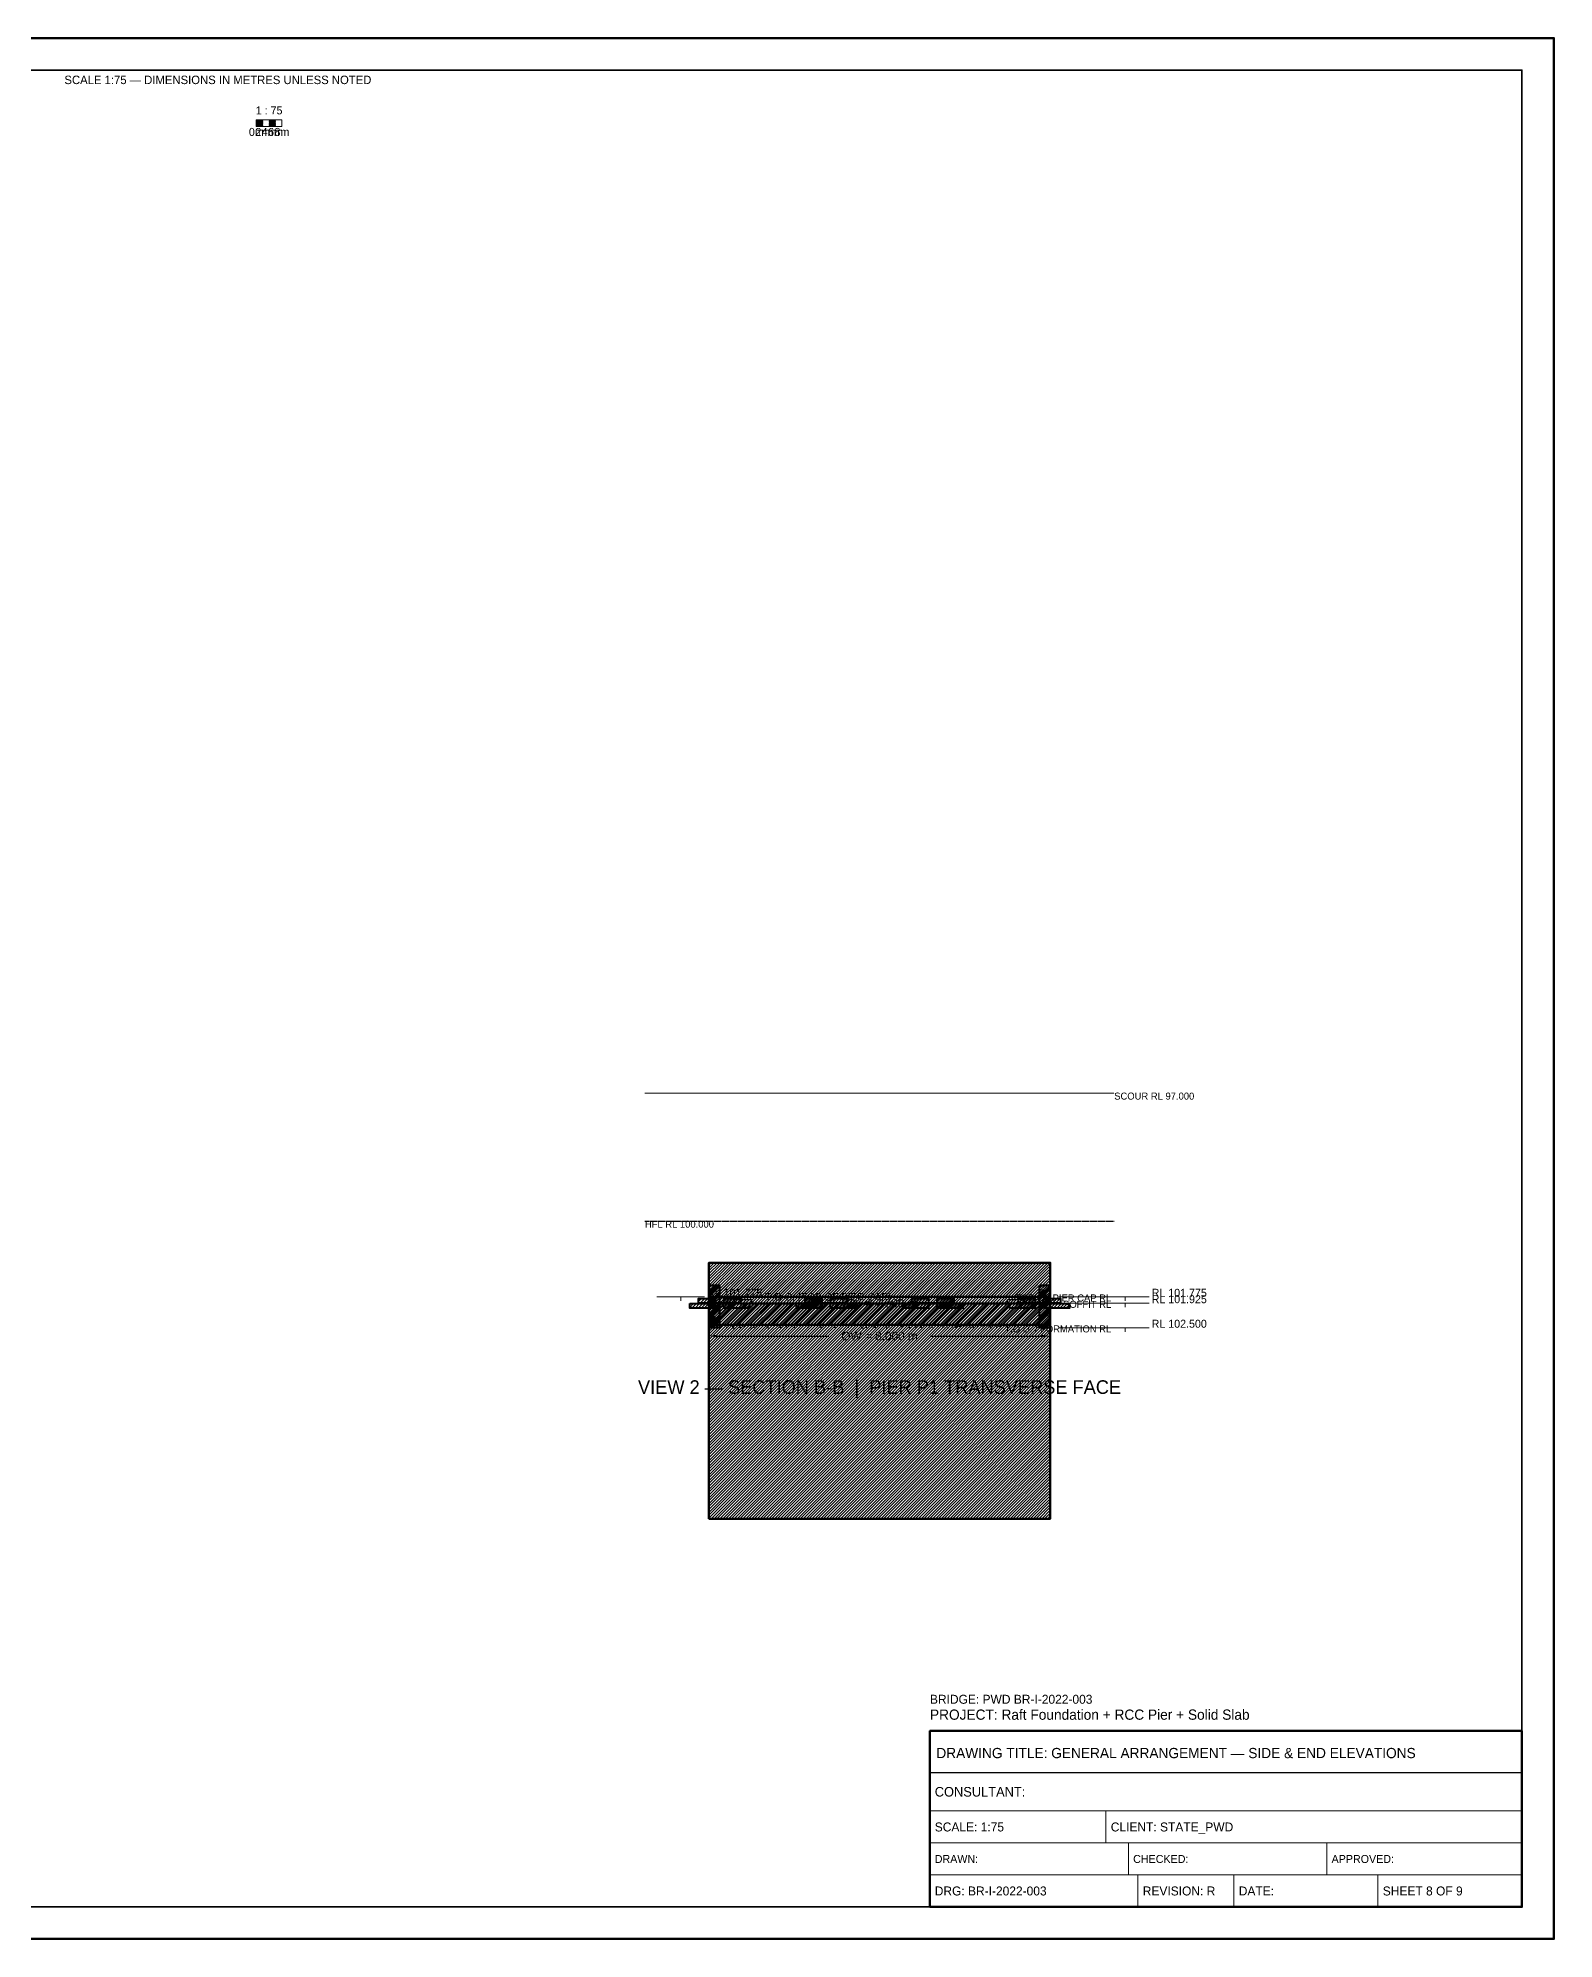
# Model space of a CAD drawing. Header units: metres. Extents: x 0 to 841, y 0 to 594.
# Drawn here: x 367 to 841, y 0 to 594 of the extents above; entities that cross this region are included whole.
import ezdxf
from ezdxf.enums import TextEntityAlignment as Align

# ---------------------------------------------------------------- set-up
doc = ezdxf.new("R2010")
doc.units = ezdxf.units.M
doc.linetypes.add('DASHED', pattern=[0.5, 0.375, -0.125])
doc.linetypes.add('DASHED2', pattern=[0.25, 0.1875, -0.0625])
for name, color, linetype, lineweight in [('BORDER-INNER', 7, 'Continuous', 35), ('BORDER-OUTER', 7, 'Continuous', 70), ('CIVIL-HFL', 5, 'DASHED', 25), ('CIVIL-SCOUR', 1, 'DASHED2', 18), ('DIM-LEVEL', 3, 'Continuous', 18), ('DIM-LINEAR', 3, 'Continuous', 18), ('STRUC-HATCHING', 8, 'Continuous', 18), ('SUB-BEARING', 5, 'Continuous', 25), ('SUB-PIER', 2, 'Continuous', 35), ('SUPER-DECK', 2, 'Continuous', 50), ('SUPER-GIRDER', 1, 'Continuous', 35), ('SUPER-KERB', 7, 'Continuous', 25), ('SUPER-PARAPET', 2, 'Continuous', 35), ('SUPER-WEARING', 8, 'Continuous', 25), ('SYM-SCALE', 7, 'Continuous', 13), ('TEXT-GENERAL', 7, 'Continuous', 18), ('TEXT-HEADER', 7, 'Continuous', 25), ('TEXT-LEVEL', 5, 'Continuous', 18), ('TEXT-SPEC', 7, 'Continuous', 13), ('TEXT-TITLE', 7, 'Continuous', 25), ('TITLEBLK-BOX', 7, 'Continuous', 50), ('TITLEBLK-TEXT', 7, 'Continuous', 18)]:
    doc.layers.add(name, color=color, linetype=linetype, lineweight=lineweight)
doc.styles.add('BRIDGE_STD', font='Arial.ttf')
doc.dimstyles.new('pmb100', dxfattribs={"dimtxt": 2.5, "dimasz": 0.9375, "dimexe": 2.5, "dimexo": 2.5, "dimtad": 0, "dimtih": 1, "dimdec": 0, "dimtxsty": 'BRIDGE_STD', "dimcen": 2.5, "dimazin": 3, "dimtfac": 1, "dimtmove": 0, "dimatfit": 3})

msp = doc.modelspace()

# ---------------------------------------------------------------- hatches: boundary and pattern name
at = {"layer": 'STRUC-HATCHING'}
h = msp.add_hatch(dxfattribs=at)
h.set_pattern_fill('ANSI31', scale=0.2)
h.paths.add_polyline_path([(576.92, 211.33), (683.58, 211.33), (683.58, 200.67), (576.92, 200.67)])
h = msp.add_hatch(dxfattribs=at)
h.set_pattern_fill('ANSI31', scale=0.2)
h.paths.add_polyline_path([(576.92, 131.33), (683.58, 131.33), (683.58, 211.33), (576.92, 211.33)])
h = msp.add_hatch(dxfattribs=at)
h.set_pattern_fill('ANSI31', scale=0.16)
h.paths.add_polyline_path([(576.92, 204.33), (580.25, 204.33), (580.25, 191), (576.92, 191)])
h = msp.add_hatch(dxfattribs=at)
h.set_pattern_fill('ANSI31', scale=0.16)
h.paths.add_polyline_path([(680.25, 204.33), (683.58, 204.33), (683.58, 191), (680.25, 191)])
h = msp.add_hatch(dxfattribs=at)
h.set_pattern_fill('ANSI31', scale=0.2133333)
h.paths.add_polyline_path([(570.92, 198.53), (589.58, 198.53), (589.58, 197.09), (581.58, 197.09), (581.58, 200.11), (586.78, 200.11), (586.78, 198.67), (573.72, 198.67), (573.72, 200.11), (578.92, 200.11), (578.92, 197.09), (570.92, 197.09)])
h = msp.add_hatch(dxfattribs=at)
h.set_pattern_fill('ANSI31', scale=0.2666667)
h.paths.add_polyline_path([(576.92, 198.53), (683.58, 198.53), (683.58, 191.87), (576.92, 191.87)])
h = msp.add_hatch(dxfattribs=at)
h.set_pattern_fill('ANSI31', scale=0.2133333)
h.paths.add_polyline_path([(604.25, 198.53), (622.92, 198.53), (622.92, 197.09), (614.92, 197.09), (614.92, 200.11), (620.12, 200.11), (620.12, 198.67), (607.05, 198.67), (607.05, 200.11), (612.25, 200.11), (612.25, 197.09), (604.25, 197.09)])
h = msp.add_hatch(dxfattribs=at)
h.set_pattern_fill('ANSI31', scale=0.2133333)
h.paths.add_polyline_path([(637.58, 198.53), (656.25, 198.53), (656.25, 197.09), (648.25, 197.09), (648.25, 200.11), (653.45, 200.11), (653.45, 198.67), (640.38, 198.67), (640.38, 200.11), (645.58, 200.11), (645.58, 197.09), (637.58, 197.09)])
h = msp.add_hatch(dxfattribs=at)
h.set_pattern_fill('ANSI31', scale=0.2133333)
h.paths.add_polyline_path([(670.92, 198.53), (689.58, 198.53), (689.58, 197.09), (681.58, 197.09), (681.58, 200.11), (686.78, 200.11), (686.78, 198.67), (673.72, 198.67), (673.72, 200.11), (678.92, 200.11), (678.92, 197.09), (670.92, 197.09)])
h = msp.add_hatch(dxfattribs=at)
h.set_pattern_fill('ANSI31', scale=0.1866667)
h.paths.add_polyline_path([(580.25, 191), (576.92, 191), (576.92, 193.93), (577.92, 195.11), (580.25, 192.76)])
h = msp.add_hatch(dxfattribs=at)
h.set_pattern_fill('ANSI31', scale=0.1866667)
h.paths.add_polyline_path([(680.25, 191), (683.58, 191), (683.58, 193.93), (682.58, 195.11), (680.25, 192.76)])
at = {"layer": 'SUPER-WEARING'}
h = msp.add_hatch(dxfattribs=at)
h.set_pattern_fill('AR-SAND', scale=0.0533333)
h.paths.add_polyline_path([(580.25, 191.87), (680.25, 191.87), (680.25, 191), (580.25, 191)])
at = {"layer": 'SYM-SCALE'}
h = msp.add_hatch(dxfattribs=at)
h.set_pattern_fill('SOLID')
h.paths.add_polyline_path([(435.5, 566.4), (437.5, 566.4), (437.5, 568.39), (435.5, 568.39)])
h = msp.add_hatch(dxfattribs=at)
h.set_pattern_fill('SOLID')
h.paths.add_polyline_path([(439.5, 566.4), (441.5, 566.4), (441.5, 568.39), (439.5, 568.39)])

# ---------------------------------------------------------------- linework, layer by layer
at = {"layer": 'BORDER-INNER'}
msp.add_lwpolyline([(10, 10), (831, 10), (831, 584), (10, 584), (10, 10)], dxfattribs=at)
at = {"layer": 'BORDER-OUTER'}
msp.add_lwpolyline([(0, 0), (841, 0), (841, 594), (0, 594), (0, 0)], dxfattribs=at)
at = {"layer": 'CIVIL-HFL', "color": 5, "linetype": 'DASHED'}
msp.add_line((556.92, 224.33), (703.58, 224.33), dxfattribs=at)
at = {"layer": 'CIVIL-SCOUR', "color": 1, "linetype": 'DASHED2'}
msp.add_line((556.92, 264.33), (703.58, 264.33), dxfattribs=at)
at = {"layer": 'DIM-LEVEL'}
for p, q in [((560.64, 200.67), (575.6, 200.67)), ((568.12, 200.67), (568.12, 199.42)), ((699.57, 200.67), (714.53, 200.67)), ((699.57, 198.67), (714.53, 198.67)), ((707.05, 200.67), (707.05, 199.42)), ((707.05, 198.67), (707.05, 197.42)), ((699.57, 191), (714.53, 191)), ((707.05, 191), (707.05, 189.75))]:
    msp.add_line(p, q, dxfattribs=at)
at = {"layer": 'DIM-LEVEL', "color": 5}
for p, q in [((707.05, 200.67), (686.25, 200.67)), ((707.05, 198.67), (686.25, 198.67)), ((707.05, 191), (686.25, 191))]:
    msp.add_line(p, q, dxfattribs=at)
at = {"layer": 'SUB-BEARING', "lineweight": 30}
for points in [[(584.92, 199.77), (590.25, 199.77), (590.25, 198.67), (584.92, 198.67), (584.92, 199.77)], [(670.25, 199.77), (675.58, 199.77), (675.58, 198.67), (670.25, 198.67), (670.25, 199.77)]]:
    msp.add_lwpolyline(points, dxfattribs=at)
at = {"layer": 'SUB-PIER', "lineweight": 50}
for points in [[(576.92, 211.33), (683.58, 211.33), (683.58, 200.67), (576.92, 200.67), (576.92, 211.33)], [(576.92, 131.33), (683.58, 131.33), (683.58, 211.33), (576.92, 211.33), (576.92, 131.33)]]:
    msp.add_lwpolyline(points, dxfattribs=at)
at = {"layer": 'SUB-PIER', "lineweight": 30}
msp.add_lwpolyline([(585.45, 200.67), (675.05, 200.67), (675.05, 198.67), (585.45, 198.67), (585.45, 200.67)], dxfattribs=at)
at = {"layer": 'SUPER-DECK', "lineweight": 50}
msp.add_lwpolyline([(576.92, 198.53), (683.58, 198.53), (683.58, 191.87), (576.92, 191.87), (576.92, 198.53)], dxfattribs=at)
at = {"layer": 'SUPER-GIRDER', "lineweight": 40}
for points in [[(570.92, 198.53), (589.58, 198.53), (589.58, 197.09), (581.58, 197.09), (581.58, 200.11), (586.78, 200.11), (586.78, 198.67), (573.72, 198.67), (573.72, 200.11), (578.92, 200.11), (578.92, 197.09), (570.92, 197.09), (570.92, 198.53)], [(604.25, 198.53), (622.92, 198.53), (622.92, 197.09), (614.92, 197.09), (614.92, 200.11), (620.12, 200.11), (620.12, 198.67), (607.05, 198.67), (607.05, 200.11), (612.25, 200.11), (612.25, 197.09), (604.25, 197.09), (604.25, 198.53)], [(637.58, 198.53), (656.25, 198.53), (656.25, 197.09), (648.25, 197.09), (648.25, 200.11), (653.45, 200.11), (653.45, 198.67), (640.38, 198.67), (640.38, 200.11), (645.58, 200.11), (645.58, 197.09), (637.58, 197.09), (637.58, 198.53)], [(670.92, 198.53), (689.58, 198.53), (689.58, 197.09), (681.58, 197.09), (681.58, 200.11), (686.78, 200.11), (686.78, 198.67), (673.72, 198.67), (673.72, 200.11), (678.92, 200.11), (678.92, 197.09), (670.92, 197.09), (670.92, 198.53)]]:
    msp.add_lwpolyline(points, dxfattribs=at)
at = {"layer": 'SUPER-KERB', "lineweight": 35}
for points in [[(580.25, 191), (576.92, 191), (576.92, 193.93), (577.92, 195.11), (580.25, 192.76), (580.25, 191)], [(680.25, 191), (683.58, 191), (683.58, 193.93), (682.58, 195.11), (680.25, 192.76), (680.25, 191)]]:
    msp.add_lwpolyline(points, dxfattribs=at)
at = {"layer": 'SUPER-PARAPET', "lineweight": 40}
for points in [[(576.92, 204.33), (580.25, 204.33), (580.25, 191), (576.92, 191), (576.92, 204.33)], [(680.25, 204.33), (683.58, 204.33), (683.58, 191), (680.25, 191), (680.25, 204.33)]]:
    msp.add_lwpolyline(points, dxfattribs=at)
at = {"layer": 'SYM-SCALE'}
msp.add_lwpolyline([(435.5, 566.4), (443.5, 566.4), (443.5, 568.39), (435.5, 568.39), (435.5, 566.4)], dxfattribs=at)
at = {"layer": 'TITLEBLK-BOX', "lineweight": 50}
msp.add_lwpolyline([(646, 10), (831, 10), (831, 65), (646, 65), (646, 10)], dxfattribs=at)
at = {"layer": 'TITLEBLK-BOX', "lineweight": 30}
msp.add_lwpolyline([(646, 52), (831, 52), (831, 65), (646, 65), (646, 52)], dxfattribs=at)
at = {"layer": 'TITLEBLK-BOX', "lineweight": 18}
for points in [[(646, 40), (831, 40), (831, 52), (646, 52), (646, 40)], [(646, 30), (701, 30), (701, 40), (646, 40), (646, 30)], [(701, 30), (831, 30), (831, 40), (701, 40), (701, 30)], [(646, 20), (708, 20), (708, 30), (646, 30), (646, 20)], [(708, 20), (770, 20), (770, 30), (708, 30), (708, 20)], [(770, 20), (831, 20), (831, 30), (770, 30), (770, 20)], [(646, 10), (711, 10), (711, 20), (646, 20), (646, 10)], [(711, 10), (741, 10), (741, 20), (711, 20), (711, 10)], [(741, 10), (786, 10), (786, 20), (741, 20), (741, 10)], [(786, 10), (831, 10), (831, 20), (786, 20), (786, 10)]]:
    msp.add_lwpolyline(points, dxfattribs=at)

# ---------------------------------------------------------------- texts
at = {"layer": 'CIVIL-HFL', "color": 5}
msp.add_text('HFL RL 100.000', height=2.2, dxfattribs=at).set_placement((556.92, 222.28))
at = {"layer": 'CIVIL-SCOUR', "color": 1}
msp.add_text('SCOUR RL 97.000', height=2.2, dxfattribs=at).set_placement((703.58, 262.28))
at = {"layer": 'TEXT-GENERAL'}
for s, p in [('1 : 75', (439.5, 570.14)), ('0m', (435.5, 563.41)), ('2m', (437.5, 563.41)), ('4m', (439.5, 563.41)), ('6m', (441.5, 563.41)), ('8m', (443.5, 563.41))]:
    msp.add_text(s, height=2.493, dxfattribs=at).set_placement(p, align=Align.CENTER)
at = {"layer": 'TEXT-HEADER'}
msp.add_text('T.O.C. (TOP OF PIER CAP)', height=2.3467, dxfattribs=at).set_placement((594.52, 199.49))
msp.add_text('VIEW 2 — SECTION B-B  |  PIER P1 TRANSVERSE FACE', height=4.2533, dxfattribs=at).set_placement((630.25, 170.33), align=Align.CENTER)
at = {"layer": 'TEXT-LEVEL'}
for s, p in [('RL 101.775', (576.34, 200.67)), ('RL 101.775', (715.28, 200.67)), ('RL 101.925', (715.28, 198.67)), ('RL 102.500', (715.28, 191))]:
    msp.add_text(s, height=2.493, dxfattribs=at).set_placement(p)
for s, p in [('TOP OF PIER CAP RL', (702.65, 199.2)), ('SOFFIT RL', (702.65, 197.2)), ('T.O.D. / FORMATION RL', (702.65, 189.53))]:
    msp.add_text(s, height=2.2, dxfattribs=at).set_placement(p, align=Align.RIGHT)
at = {"layer": 'TEXT-SPEC', "color": 8}
msp.add_text('SCALE 1:75 — DIMENSIONS IN METRES UNLESS NOTED', height=2.64, dxfattribs=at).set_placement((423.5, 579.6), align=Align.CENTER)
at = {"layer": 'TEXT-TITLE'}
for s, p in [('PROJECT: Raft Foundation + RCC Pier + Solid Slab', (646, 68.5)), ('DRAWING TITLE: GENERAL ARRANGEMENT — SIDE & END ELEVATIONS', (648, 56.5))]:
    msp.add_text(s, height=3.2, dxfattribs=at).set_placement(p)
at = {"layer": 'TITLEBLK-TEXT'}
for s, height, p in [('BRIDGE: PWD BR-I-2022-003', 2.8, (646, 73.5)), ('CONSULTANT: ', 3, (647.5, 44.5)), ('SCALE: 1:75', 2.8, (647.5, 33.6)), ('CLIENT: STATE_PWD', 2.8, (702.5, 33.6)), ('DRAWN: ', 2.5, (647.5, 23.75)), ('CHECKED: ', 2.5, (709.5, 23.75)), ('APPROVED: ', 2.5, (771.5, 23.75)), ('DRG: BR-I-2022-003', 2.8, (647.5, 13.6)), ('REVISION: R', 2.8, (712.5, 13.6)), ('DATE: ', 2.8, (742.5, 13.6)), ('SHEET 8 OF 9', 2.8, (787.5, 13.6))]:
    msp.add_text(s, height=height, dxfattribs=at).set_placement(p)

# ---------------------------------------------------------------- dimensions: what is measured, and where the dimension line sits
at = {"layer": 'DIM-LINEAR'}
for base, p1, p2, text in [((580.25, 198.67), (580.25, 194.27), (680.25, 194.27), 'CW = 7.500 m'), ((576.92, 188.4), (576.92, 184), (683.58, 184), 'OW = 8.000 m')]:
    msp.add_linear_dim(base=base, p1=p1, p2=p2, text=text, dimstyle='pmb100', override={"dimtxt": 2.64, "dimasz": 2.64, "dimgap": 1.056, "dimclrt": 3}, dxfattribs=at).render()

doc.saveas('drawing.dxf')
